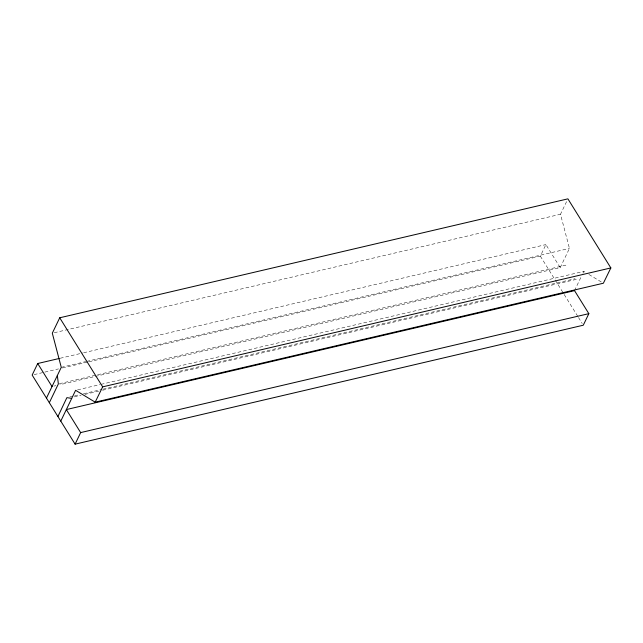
<?xml version="1.0" encoding="UTF-8"?>
<svg xmlns="http://www.w3.org/2000/svg" width="643" height="643" viewBox="0 0 643 643"><rect width="100%" height="100%" fill="white"/><g stroke="black" fill="none" stroke-linecap="round" stroke-linejoin="round"><path stroke-width="0.48" stroke-dasharray="3.21 2.41" d="M88.83 361.808L540.337 256.139L545.899 244.581L560.214 267.609L59.847 384.715M560.214 267.609L569.457 248.399L560.495 214.256L567.086 200.56M574.529 290.636L581.264 276.627M582.952 273.122L583.796 271.378L585.5 272.407M54.261 332.736L560.495 214.256M60.185 358.255L82.666 352.999M83.646 352.766L545.899 244.581M61.27 367.338L85.704 361.615M86.676 361.39L569.457 248.399M34.103 374.612L43.877 372.329M44.857 372.096L58.537 368.897M62.443 367.981L87.858 362.033M59.341 383.702L566.547 264.996M53.98 386.089L55.933 385.631M77.562 389.851L100.043 384.594M101.015 384.361L583.796 271.378M69.814 396.956L73.72 396.04M74.701 395.815L79.587 394.665M83.494 393.757L102.06 389.409M103.041 389.176L575.067 278.708M74.21 396.892L81.05 395.284M84.964 394.376L98.644 391.169M102.55 390.253L577.51 279.094M588.9 274.465L601.663 282.197M540.337 256.139L563.662 293.658M564.192 294.51L577.977 316.686M578.507 317.538L582.22 323.509"/><path stroke-width="0.96" d="M57.918 416.519L66.88 397.639L71.711 398.411M59.212 358.489L37.712 363.52L32.15 375.07L75.094 444.152L583.281 325.213L588.843 313.655L574.529 290.636L66.342 409.567L80.656 432.594L75.094 444.152M60.78 421.125L75.609 390.309L95.18 402.164L603.367 283.225L610.85 267.93L567.906 198.848L59.719 317.787L52.308 333.195L61.27 367.338L46.465 398.097M49.326 402.703L58.36 383.935L57.356 375.48M95.18 402.164L102.663 386.861L610.85 267.93M80.656 432.594L588.843 313.655M59.719 317.787L102.663 386.861M37.712 363.52L52.027 386.547"/></g></svg>
